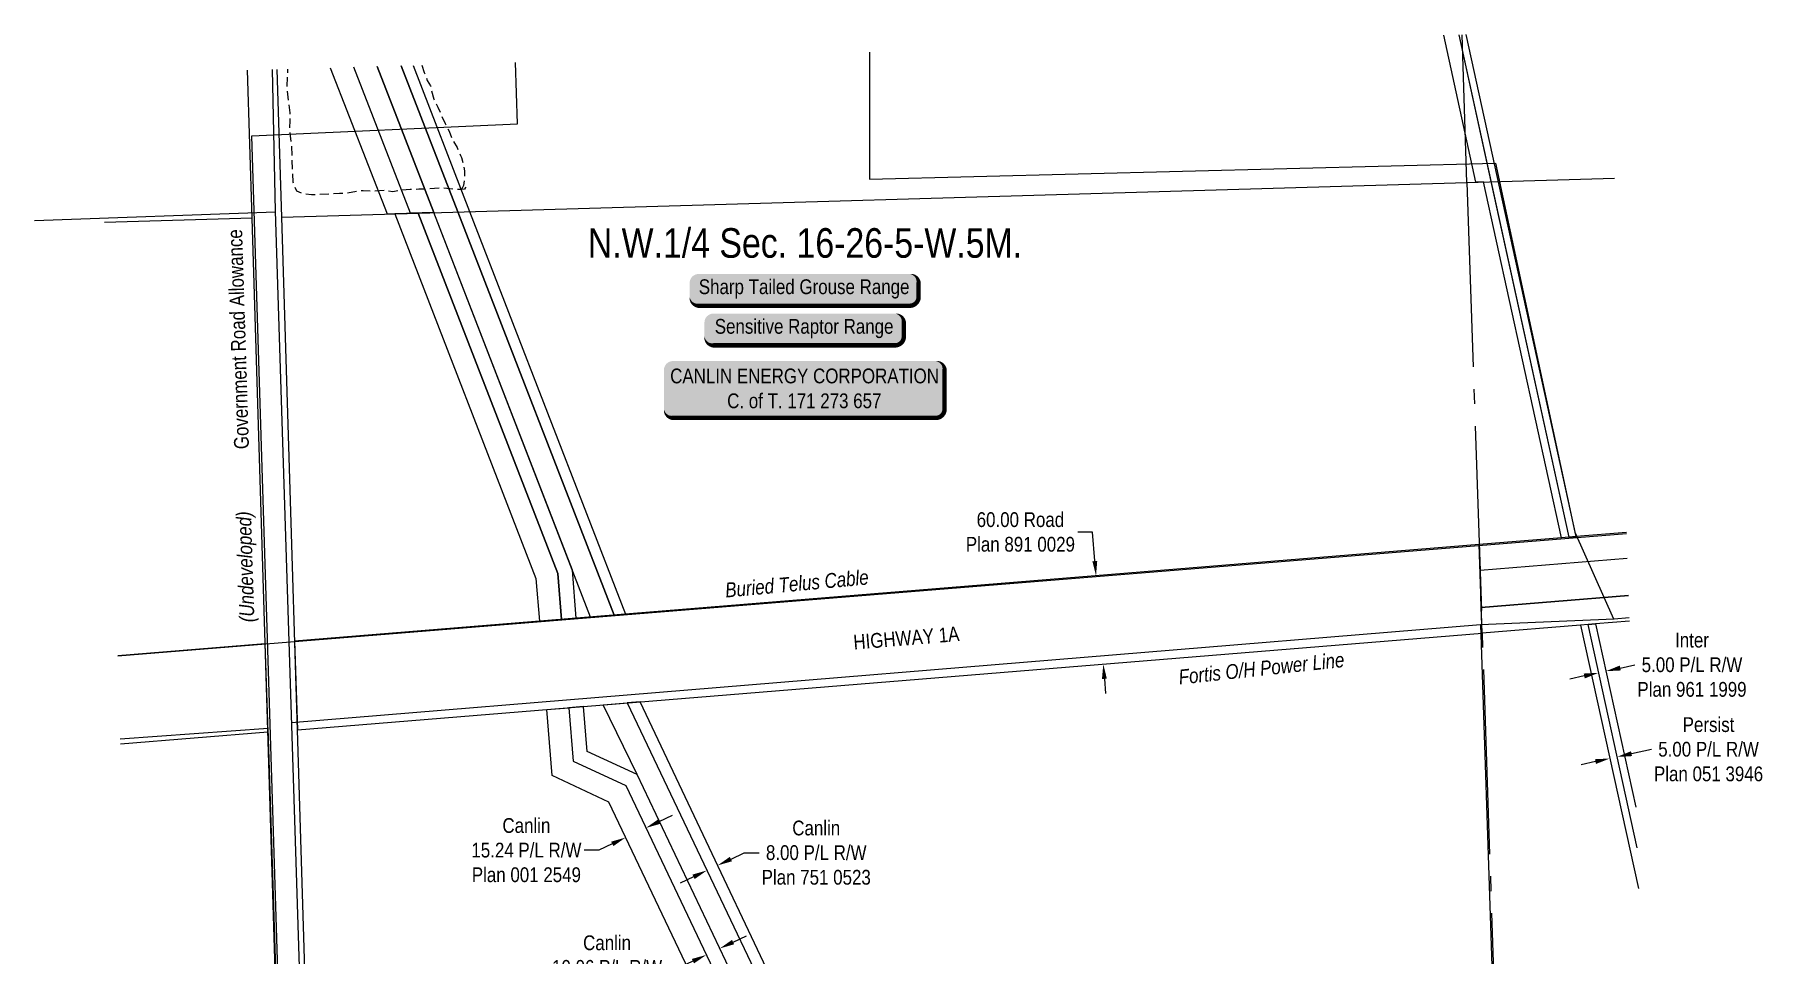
# Model space of a CAD drawing. Extents: x 663492 to 667541, y 5675958 to 5679620.
# Drawn here: x 663727 to 664896, y 5677190 to 5677812 of the extents above; entities that cross this region are included whole.
import ezdxf
from ezdxf.enums import TextEntityAlignment as Align

# ---------------------------------------------------------------- set-up
doc = ezdxf.new("R2010")
doc.units = 0
doc.header["$LTSCALE"] = 5
doc.linetypes.add('foc-QUARTERLINE', pattern=[33, 25, -3, 2, -3])
doc.linetypes.add('UG_PIPE', pattern=[1.875, 1.25, -0.625])
for name, color, linetype in [('AS-OWNER', 7, 'Continuous'), ('AS-PIPE-UG', 44, 'UG_PIPE'), ('AS-POWER', 104, 'foc-POWER'), ('AS-TELUS', 224, 'foc-TEL'), ('AS-WILDLIFE-BLOCK', 131, 'Continuous'), ('C-RW', 13, 'Continuous'), ('C-SYMBOL', 7, 'Continuous'), ('F-RW', 190, 'Continuous'), ('L-ROAD-T', 7, 'Continuous'), ('L-SEC', 7, 'Continuous'), ('L-SECQ', 8, 'foc-QUARTERLINE'), ('L-TITLEDB', 4, 'Continuous')]:
    doc.layers.add(name, color=color, linetype=linetype)
doc.layers.add('F-RW-T', color=190, linetype='Continuous', lineweight=9)
doc.layers.add('T-TEXT', color=48, linetype='Continuous', lineweight=18)
doc.styles.add('175L', font='ARIALN.TTF', dxfattribs={"height": 20})
doc.styles.add('80', font='ARIALN.TTF', dxfattribs={"height": 10})
doc.styles.add('80CG', font='ARIALN.TTF', dxfattribs={"height": 10})
doc.styles.add('80L', font='ARIALN.TTF', dxfattribs={"height": 10})
doc.styles.add('80LS', font='ARIALNI.TTF', dxfattribs={"height": 10})
doc.styles.add('foc-LtypeFont', font='ARIALN.TTF', dxfattribs={"height": 7.35})
doc.linetypes.add('foc-POWER', pattern='A,6,-1,["P",foc-LtypeFont,S=0.2,R=0,X=-0.625,Y=-0.75],-1.24,4', length=12.24)
doc.linetypes.add('foc-TEL', pattern='A,2,-1,["T",foc-LtypeFont,S=0.2,R=0,X=-0.425,Y=-0.75],-1.24,8', length=12.24)
doc.dimstyles.new('Compass 5 000', dxfattribs={"dimscale": 5, "dimtxt": 9, "dimasz": 2, "dimexe": 0.2, "dimexo": 0.0625, "dimgap": 0.5, "dimtad": 0, "dimtih": 1, "dimtoh": 1, "dimzin": 0, "dimdsep": 46, "dimtxsty": '80CG', "dimcen": 0.1, "dimse1": 1, "dimse2": 1, "dimclrd": 256, "dimclrt": 256, "dimaunit": 1, "dimadec": 4, "dimazin": 0, "dimtfac": 0.06, "dimtofl": 0, "dimtmove": 0, "dimatfit": 1, "dimfxl": 0.2, "dimtolj": 1, "dimtzin": 0, "dimlwd": -1, "dimarcsym": 0})

# ---------------------------------------------------------------- blocks, each defined once
blk = doc.blocks.new('*U430')
h = blk.add_hatch(color=255)
edge = h.paths.add_edge_path()
edge.add_line((-61.5, -11.5), (61.5, -11.5))
edge.add_arc((61.5, -5.5), 6, 270, 360)
edge.add_line((67.5, -5.5), (67.5, 4))
edge.add_arc((61.5, 4), 6, 0, 90)
edge.add_line((61.5, 10), (-61.5, 10))
edge.add_arc((-61.5, 4), 6, 90, 180)
edge.add_line((-67.5, 4), (-67.5, -5.5))
edge.add_arc((-61.5, -5.5), 6, 180, 270)
at = {"color": 131, "flags": 128}
blk.add_lwpolyline([(-61.5, -11.5, 3, 3, 0), (61.5, -11.5, 3, 3, 0.414214), (67.5, -5.5, 3, 3, 0), (67.5, 4, 3, 0, 0.414214), (61.5, 10, 0, 0, 0), (-61.5, 10, 0, 0, 0.414214), (-67.5, 4, 0, 0, 0), (-67.5, -5.5, 0, 3, 0.414214)], format="xyseb", close=True, dxfattribs=at)
at = {"color": 131, "style": '80'}
blk.add_attdef('ENTER_TEXT_001', (-36, -5), '', height=10, dxfattribs=at)
blk = doc.blocks.new('*U432')
h = blk.add_hatch(color=255)
edge = h.paths.add_edge_path()
edge.add_line((-71.5, -11.5), (71.5, -11.5))
edge.add_arc((71.5, -5.5), 6, 270, 360)
edge.add_line((77.5, -5.5), (77.5, 4))
edge.add_arc((71.5, 4), 6, 0, 90)
edge.add_line((71.5, 10), (-71.5, 10))
edge.add_arc((-71.5, 4), 6, 90, 180)
edge.add_line((-77.5, 4), (-77.5, -5.5))
edge.add_arc((-71.5, -5.5), 6, 180, 270)
at = {"color": 131, "flags": 128}
blk.add_lwpolyline([(-71.5, -11.5, 3, 3, 0), (71.5, -11.5, 3, 3, 0.414214), (77.5, -5.5, 3, 3, 0), (77.5, 4, 3, 0, 0.414214), (71.5, 10, 0, 0, 0), (-71.5, 10, 0, 0, 0.414214), (-77.5, 4, 0, 0, 0), (-77.5, -5.5, 0, 3, 0.414214)], format="xyseb", close=True, dxfattribs=at)
at = {"color": 131, "style": '80'}
blk.add_attdef('ENTER_TEXT_001', (-36, -5), '', height=10, dxfattribs=at)
blk = doc.blocks.new('*D443')
at = {"layer": 'C-RW', "transparency": 16777216}
for p, q in [((664149.4, 5677279.6), (664158.5, 5677283.9)), ((664108.6, 5677260.2), (664098.6, 5677260.2)), ((664117.6, 5677264.5), (664108.6, 5677260.2))]:
    blk.add_line(p, q, dxfattribs=at)
for points in [[(664148.7, 5677281.1), (664150.2, 5677278.1), (664140.4, 5677275.3)], [(664116.9, 5677266), (664118.4, 5677263), (664126.7, 5677268.8)]]:
    blk.add_solid(points, dxfattribs=at)
at = {"layer": 'C-RW', "transparency": 16777216, "insert": (664059.5, 5677260.2), "char_height": 10, "attachment_point": 5, "style": '80CG'}
blk.add_mtext('\\A1;Canlin\\P15.24 P/L R/W\\PPlan 001 2549', dxfattribs=at)
blk = doc.blocks.new('*D444')
at = {"layer": 'C-RW', "transparency": 16777216}
for p, q in [((664199.4, 5677198), (664208.5, 5677202.3)), ((664163.2, 5677180.8), (664153.2, 5677180.8)), ((664172.2, 5677185.1), (664163.2, 5677180.8))]:
    blk.add_line(p, q, dxfattribs=at)
for points in [[(664198.7, 5677199.5), (664200.1, 5677196.5), (664190.4, 5677193.7)], [(664171.5, 5677186.6), (664173, 5677183.6), (664181.3, 5677189.3)]]:
    blk.add_solid(points, dxfattribs=at)
at = {"layer": 'C-RW', "transparency": 16777216, "insert": (664114.1, 5677180.8), "char_height": 10, "attachment_point": 5, "style": '80CG'}
blk.add_mtext('\\A1;Canlin\\P10.06 P/L R/W\\PPlan 901 0576', dxfattribs=at)
blk = doc.blocks.new('*D445')
at = {"layer": 'C-RW', "transparency": 16777216}
for p, q in [((664198, 5677254.2), (664207, 5677258.5)), ((664207, 5677258.5), (664217, 5677258.5)), ((664172.7, 5677242.2), (664163.6, 5677237.9))]:
    blk.add_line(p, q, dxfattribs=at)
for points in [[(664171.9, 5677243.7), (664173.4, 5677240.7), (664181.7, 5677246.5)], [(664197.2, 5677255.7), (664198.7, 5677252.7), (664188.9, 5677249.9)]]:
    blk.add_solid(points, dxfattribs=at)
at = {"layer": 'C-RW', "transparency": 16777216, "insert": (664255.7, 5677258.5), "char_height": 10, "attachment_point": 5, "style": '80CG'}
blk.add_mtext('\\A1;Canlin\\P8.00 P/L R/W\\PPlan 751 0523', dxfattribs=at)
blk = doc.blocks.new('*D446')
at = {"layer": 'F-RW-T', "transparency": 16777216}
for p, q in [((664807.6, 5677325.6), (664821, 5677328.5)), ((664783.2, 5677320.2), (664773.4, 5677318.1))]:
    blk.add_line(p, q, dxfattribs=at)
for points in [[(664807.2, 5677327.2), (664807.9, 5677323.9), (664797.8, 5677323.4)], [(664782.8, 5677321.8), (664783.5, 5677318.6), (664792.9, 5677322.3)]]:
    blk.add_solid(points, dxfattribs=at)
at = {"layer": 'F-RW-T', "transparency": 16777216, "insert": (664859.7, 5677328.5), "char_height": 10, "attachment_point": 5, "style": '80CG'}
blk.add_mtext('\\A1;Persist\\P5.00 P/L R/W\\PPlan 051 3946', dxfattribs=at)
blk = doc.blocks.new('*D447')
at = {"layer": 'F-RW-T', "transparency": 16777216}
for p, q in [((664799.9, 5677383.5), (664809.7, 5677385.7)), ((664775.5, 5677378.2), (664765.8, 5677376))]:
    blk.add_line(p, q, dxfattribs=at)
for points in [[(664775.2, 5677379.8), (664775.9, 5677376.5), (664785.3, 5677380.3)], [(664799.6, 5677385.2), (664800.3, 5677381.9), (664790.2, 5677381.4)]]:
    blk.add_solid(points, dxfattribs=at)
at = {"layer": 'F-RW-T', "transparency": 16777216, "insert": (664848.5, 5677385.7), "char_height": 10, "attachment_point": 5, "style": '80CG'}
blk.add_mtext('\\A1;Inter\\P5.00 P/L R/W\\PPlan 961 1999', dxfattribs=at)
blk = doc.blocks.new('*D448')
at = {"layer": 'L-TITLEDB', "transparency": 16777216}
for p, q in [((664442.7, 5677475.6), (664432.7, 5677475.6)), ((664444.3, 5677456), (664442.7, 5677475.6)), ((664450.8, 5677376.3), (664451.6, 5677366.3))]:
    blk.add_line(p, q, dxfattribs=at)
at = {"layer": 'L-TITLEDB', "linetype": 'Continuous', "transparency": 16777216}
for points in [[(664445.9, 5677456.1), (664442.6, 5677455.8), (664445.1, 5677446)], [(664452.4, 5677376.4), (664449.1, 5677376.1), (664450, 5677386.2)]]:
    blk.add_solid(points, dxfattribs=at)
at = {"layer": 'L-TITLEDB', "linetype": 'Continuous', "transparency": 16777216, "insert": (664393.9, 5677475.6), "char_height": 10, "attachment_point": 5, "style": '80CG'}
blk.add_mtext('\\A1;60.00 Road\\PPlan 891 0029', dxfattribs=at)
blk = doc.blocks.new('*U441')
h = blk.add_hatch(color=59)
edge = h.paths.add_edge_path()
edge.add_line((-89, -20), (89, -20))
edge.add_arc((89, -14), 6, 270, 360)
edge.add_line((95, -14), (95, 12.5))
edge.add_arc((89, 12.5), 6, 0, 90)
edge.add_line((89, 18.5), (-89, 18.5))
edge.add_arc((-89, 12.5), 6, 90, 180)
edge.add_line((-95, 12.5), (-95, -14))
edge.add_arc((-89, -14), 6, 180, 270)
at = {"color": 1, "flags": 128}
blk.add_lwpolyline([(-89, -20, 3, 3, 0), (89, -20, 3, 3, 0.414214), (95, -14, 3, 3, 0), (95, 12.5, 3, 0, 0.414214), (89, 18.5, 0, 0, 0), (-89, 18.5, 0, 0, 0.414214), (-95, 12.5, 0, 0, 0), (-95, -14, 0, 3, 0.414214)], format="xyseb", close=True, dxfattribs=at)
blk.add_lwpolyline([(-36.4, -12.5, 0, 7.5, 0), (0, 0, 0, 0, 0)], format="xyseb", dxfattribs=at)
at = {"color": 1, "style": '80'}
blk.add_attdef('ENTER_TEXT_001', (-36, -5), '', height=10, dxfattribs=at)

msp = doc.modelspace()

# ---------------------------------------------------------------- linework, layer by layer
at = {"layer": 'AS-PIPE-UG', "flags": 128}
for points in [[(664018.621, 5677708.699), (664018.245, 5677708.761), (664017.489, 5677707.786), (664015.624, 5677707.598), (664011.994, 5677707.475), (664007.678, 5677707.984), (664002.767, 5677708.44), (663997.207, 5677708.233), (663992.275, 5677707.634), (663986.688, 5677707.664), (663980.748, 5677707.425), (663975.351, 5677707.109), (663969.002, 5677705.927), (663963.148, 5677706.91), (663956.825, 5677706.325), (663948.942, 5677706.648), (663944.666, 5677706.276), (663938.373, 5677705.1), (663932.931, 5677704.734), (663914.06, 5677703.875), (663908.739, 5677704.451), (663904.107, 5677706.312), (663901.564, 5677712.54), (663900.625, 5677737.689), (663899.924, 5677743.779), (663899.461, 5677748.042), (663899.485, 5677754.143), (663899.491, 5677759.333), (663897.514, 5677776.927), (663897.977, 5677787.049), (663897.908, 5677789.02)], [(663988.731, 5677791.682), (663990.408, 5677786.811), (663992.351, 5677781.301), (663994.654, 5677777.668), (663995.237, 5677774.626), (663996.755, 5677768.651), (663999.565, 5677763.347), (664002.001, 5677757.628), (664004.466, 5677752.255), (664007.131, 5677746.913), (664009.398, 5677741.134), (664012.568, 5677735.959), (664014.793, 5677730.551), (664015.585, 5677729.229), (664016.803, 5677723.875), (664017.624, 5677720.175), (664017.597, 5677714.632), (664016.827, 5677710.223), (664015.804, 5677707.89)]]:
    msp.add_lwpolyline(points, dxfattribs=at)
at = {"layer": 'AS-POWER', "flags": 128}
for points in [[(664291.857, 5677800.567), (664291.857, 5677714.582), (664715.565, 5677725.35), (664769.105, 5677475.46)], [(663921.008, 5676724.215), (663918.743, 5676796.286), (663916.464, 5676884.43), (663906.091, 5677174.112), (663889.562, 5677692.729), (663887.645, 5677788.719)], [(663726.57, 5677686.595), (663889.57, 5677692.469)], [(664769.105, 5677475.46), (664795.288, 5677416.791)], [(663900.592, 5677346.661), (664705.436, 5677412.99), (664795.753, 5677416.811), (664806.079, 5677417.713)], [(664705.394, 5677412.987), (664722.094, 5676910.029), (664821.092, 5676912.409), (664822.067, 5676886.395)], [(663784.597, 5677335.536), (663884.591, 5677342.761)], [(663910.212, 5676250.236), (663913.825, 5676476.688), (663917.234, 5676505.984), (663910.06, 5676728.665), (663903.485, 5676753.254), (663884.591, 5677342.761)]]:
    msp.add_lwpolyline(points, dxfattribs=at)
at = {"layer": 'AS-TELUS', "flags": 128}
for points in [[(663873.598, 5677743.868), (664053.49, 5677751.884), (664052.178, 5677793.542)], [(663905.538, 5676722.19), (663873.598, 5677743.868)], [(663782.874, 5677391.693), (664804.158, 5677474.723)]]:
    msp.add_lwpolyline(points, dxfattribs=at)
at = {"layer": 'C-RW', "flags": 128}
for points in [[(663926.746, 5677789.865), (663965.152, 5677690.921), (663981.061, 5677691.393), (663942.661, 5677790.332)], [(663958.537, 5677790.797), (663996.91, 5677691.851), (663981.061, 5677691.393), (663942.661, 5677790.332)], [(663974.672, 5677791.27), (664013.019, 5677692.316), (664118.8, 5677419.314), (664102.96, 5677418.063), (663996.91, 5677691.851), (663958.537, 5677790.797)], [(663982.741, 5677791.507), (664021.08, 5677692.544), (664126.69, 5677419.954), (664118.8, 5677419.314), (664013.019, 5677692.316), (663974.672, 5677791.27)]]:
    msp.add_lwpolyline(points, dxfattribs=at)
for points in [[(663970.355, 5677690.985), (664065.961, 5677444.171), (664068.34, 5677415.249), (664083.295, 5677416.475), (664080.731, 5677447.569), (663986.336, 5677691.547)], [(664083.295, 5677416.475), (664093.283, 5677417.282), (664090.596, 5677449.828), (663996.91, 5677691.851), (663986.336, 5677691.547), (664080.731, 5677447.569)], [(664273.62, 5676995.11), (664302.04, 5676935.333), (664288.499, 5676928.884), (664257.202, 5676994.613), (664115.295, 5677292.646), (664076.939, 5677310.669), (664073.296, 5677355.434), (664088.246, 5677356.656), (664091.177, 5677320.531), (664126.775, 5677303.979)], [(664284.558, 5676995.44), (664134.441, 5677311.529), (664100.572, 5677327.074), (664098.223, 5677357.473), (664088.246, 5677356.656), (664091.177, 5677320.531), (664126.775, 5677303.979), (664273.62, 5676995.11), (664302.04, 5676935.333), (664311.064, 5676939.628)], [(664281.263, 5677037.278), (664305.015, 5676987.485), (664339.459, 5676915.391), (664348.049, 5676897.384), (664331.536, 5676896.896), (664311.064, 5676939.628), (664284.558, 5676995.44), (664134.441, 5677311.529), (664111.498, 5677358.558), (664127.762, 5677359.89)], [(664266.705, 5677085.716), (664136.431, 5677360.708), (664127.762, 5677359.89), (664281.263, 5677037.278), (664305.015, 5676987.485), (664313.341, 5676987.744), (664335.187, 5676988.414), (664497.197, 5676993.409), (664499.173, 5676920.166), (664499.736, 5676901.89), (664500.586, 5676874.142), (664515.81, 5676874.604), (664514.962, 5676902.35), (664514.399, 5676920.622), (664511.918, 5677009.102), (664328.017, 5677003.438), (664306.193, 5677002.767)]]:
    msp.add_lwpolyline(points, close=True, dxfattribs=at)
at = {"layer": 'F-RW', "flags": 128}
for points in [[(664690.655, 5677812.256), (664712.437, 5677712.885), (664765.02, 5677472.133), (664760.063, 5677471.716), (664707.357, 5677712.725), (664702.275, 5677712.577), (664680.493, 5677811.958)], [(664690.634, 5677812.256), (664765.02, 5677472.133), (664770.052, 5677472.544), (664695.689, 5677812.404)], [(664811.332, 5677261.765), (664778.106, 5677413.015), (664773.094, 5677412.613), (664812.257, 5677234.306)], [(664811.332, 5677261.765), (664778.106, 5677413.015), (664783.138, 5677413.425), (664810.404, 5677289.304)]]:
    msp.add_lwpolyline(points, dxfattribs=at)
at = {"layer": 'L-SEC'}
for p, q in [((663873.818, 5677688.13), (663870.628, 5677788.221)), ((663893.922, 5677688.771), (663890.734, 5677788.81)), ((664696.089, 5677712.293), (664796.057, 5677715.237)), ((663893.921, 5677688.72), (664696.089, 5677712.293)), ((663873.818, 5677688.13), (663773.868, 5677685.142)), ((663898.55, 5676884.854), (663873.818, 5677688.13)), ((663918.685, 5676884.503), (663893.921, 5677688.72))]:
    msp.add_line(p, q, dxfattribs=at)
at = {"layer": 'L-SECQ'}
for q in [(664692.859, 5677812.321), (664723.325, 5676908.811)]:
    msp.add_line((664696.089, 5677712.293), q, dxfattribs=at)
at = {"layer": 'L-TITLEDB', "flags": 128}
for points in [[(664804.138, 5677475.329), (664770.052, 5677472.544), (664760.063, 5677471.716), (664704.444, 5677467.223), (664705.047, 5677449.788), (664804.724, 5677457.925)], [(663902.571, 5677401.761), (663904.453, 5677341.687), (664706.415, 5677407.163), (664704.444, 5677467.223), (663902.571, 5677401.761)], [(664805.572, 5677432.748), (664705.83, 5677424.604), (664705.047, 5677449.788), (664804.724, 5677457.925)], [(664806.16, 5677415.305), (664783.138, 5677413.425), (664778.106, 5677413.015), (664773.094, 5677412.613), (664706.415, 5677407.163), (664705.83, 5677424.604), (664805.572, 5677432.748)], [(663782.863, 5677392.029), (663882.483, 5677400.129), (663884.371, 5677340.051), (663784.707, 5677331.968)]]:
    msp.add_lwpolyline(points, dxfattribs=at)

# ---------------------------------------------------------------- block references
at = {"layer": 'AS-OWNER', "color": 3}
ref = msp.add_blockref('*U441', (664247.609, 5677572.862), dxfattribs=dict(at, xscale=0.99974479, yscale=0.99974479, zscale=0.99974479))
ref.add_attrib('ENTER_TEXT_001', 'CANLIN ENERGY CORPORATION', (664156.828, 5677576.28), dxfattribs={"layer": '0', "color": 1, "height": 9.99745, "style": '80'})
ref.add_attrib('ENTER_TEXT_002', 'C. of T. 171 273 657', (664195.392, 5677559.44), dxfattribs={"layer": '0', "color": 1, "height": 9.99745, "style": '80'})
at = {"layer": 'AS-WILDLIFE-BLOCK'}
ref = msp.add_blockref('*U432', (664247.511, 5677640.303), dxfattribs=dict(at, xscale=0.99974479, yscale=0.99974479, zscale=0.99974479))
ref.add_attrib('ENTER_TEXT_001', 'Sharp Tailed Grouse Range', (664176.195, 5677636.686), dxfattribs={"layer": '0', "color": 131, "height": 9.99745, "style": '80'})
ref = msp.add_blockref('*U430', (664247.511, 5677613.473), dxfattribs=dict(at, xscale=0.99974479, yscale=0.99974479, zscale=0.99974479))
ref.add_attrib('ENTER_TEXT_001', 'Sensitive Raptor Range', (664187.021, 5677609.855), dxfattribs={"layer": '0', "color": 131, "height": 9.99745, "style": '80'})

# ---------------------------------------------------------------- texts
at = {"layer": 'AS-POWER', "insert": (664556.502, 5677388.27), "char_height": 9.99745, "attachment_point": 2, "rotation": 6.103329, "style": '80L'}
msp.add_mtext_dynamic_manual_height_columns('{\\fArial Narrow|b0|i1|c0|p34;Fortis O/H Power Line}', width=113.497, gutter_width=50, heights=[0], dxfattribs=at)
at = {"layer": 'AS-TELUS', "insert": (664242.102, 5677445.66), "char_height": 9.99745, "attachment_point": 2, "rotation": 5.273015, "style": '80L'}
msp.add_mtext_dynamic_manual_height_columns('{\\fArial Narrow|b0|i1|c0|p34;Buried Telus Cable}', width=113.497, gutter_width=50, heights=[0], dxfattribs=at)
at = {"layer": 'C-SYMBOL', "color": 3, "style": '175L'}
msp.add_text('N.W.1/4 Sec. 16-26-5-W.5M.', height=19.9949, dxfattribs=at).set_placement((664248.07, 5677655.315), align=Align.BOTTOM_CENTER)
at = {"layer": 'L-ROAD-T', "style": '80L'}
msp.add_text('Government Road Allowance', height=9.99745, rotation=91.800277, dxfattribs=at).set_placement((663864.39, 5677606.131), align=Align.MIDDLE_CENTER)
at = {"layer": 'L-TITLEDB', "linetype": 'Continuous', "insert": (664316.267, 5677408.878), "char_height": 9.9974, "attachment_point": 2, "rotation": 4.6676, "style": '80L'}
msp.add_mtext_dynamic_manual_height_columns('HIGHWAY 1A', width=72.05089, gutter_width=50, heights=[0], dxfattribs=at)
at = {"layer": 'T-TEXT', "style": '80LS'}
msp.add_text('(Undeveloped)', height=9.99745, rotation=91.800277, dxfattribs=at).set_placement((663869.233, 5677452.059), align=Align.MIDDLE_CENTER)

# ---------------------------------------------------------------- dimensions: what is measured, and where the dimension line sits
at = {"layer": 'C-RW', "color": 3}
for p1, p2, distance, text, picture, middle in [((664139.544, 5677277.122), (664125.802, 5677270.579), 2.01, 'Canlin\\P15.24 P/L R/W\\PPlan 001 2549', '*D443', (664059.523, 5677260.166)), ((664198.197, 5677177.283), (664189.072, 5677172.945), -18.165, 'Canlin\\P10.06 P/L R/W\\PPlan 901 0576', '*D444', (664114.124, 5677180.762))]:
    dim = msp.add_aligned_dim(p1=p1, p2=p2, distance=distance, text=text, dimstyle='Compass 5 000', dxfattribs=at)
    dim.commit()
    dim.dimension.update_dxf_attribs({"geometry": picture, "text_midpoint": middle})
dim = msp.add_linear_dim(base=(664188.926, 5677249.898), p1=(664174.872, 5677260.879), p2=(664182.101, 5677264.303), angle=25.348604, text='Canlin\\P8.00 P/L R/W\\PPlan 751 0523', dimstyle='Compass 5 000', dxfattribs=at)
dim.commit()
dim.dimension.update_dxf_attribs({"geometry": '*D445', "text_midpoint": (664255.735, 5677258.46), "dimtype": 161})
at = {"layer": 'F-RW-T', "color": 3}
for base, p1, p2, angle, text, picture, middle in [((664785.292, 5677380.305), (664789.096, 5677386.306), (664784.209, 5677385.232), 192.389613, 'Inter\\P5.00 P/L R/W\\PPlan 961 1999', '*D447', (664848.461, 5677385.67)), ((664792.919, 5677322.35), (664796.954, 5677327.214), (664792.086, 5677326.145), 192.387677, 'Persist\\P5.00 P/L R/W\\PPlan 051 3946', '*D446', (664859.743, 5677328.519))]:
    dim = msp.add_linear_dim(base=base, p1=p1, p2=p2, angle=angle, text=text, dimstyle='Compass 5 000', dxfattribs=at)
    dim.commit()
    dim.dimension.update_dxf_attribs({"geometry": picture, "text_midpoint": middle, "dimtype": 161})
at = {"layer": 'L-TITLEDB', "linetype": 'Continuous'}
dim = msp.add_linear_dim(base=(664449.97, 5677386.226), p1=(664409.579, 5677443.098), p2=(664414.459, 5677383.326), angle=274.6676, text='60.00 Road\\PPlan 891 0029', dimstyle='Compass 5 000', dxfattribs=at)
dim.commit()
dim.dimension.update_dxf_attribs({"geometry": '*D448', "text_midpoint": (664393.921, 5677475.64), "dimtype": 161})

doc.saveas('drawing.dxf')
